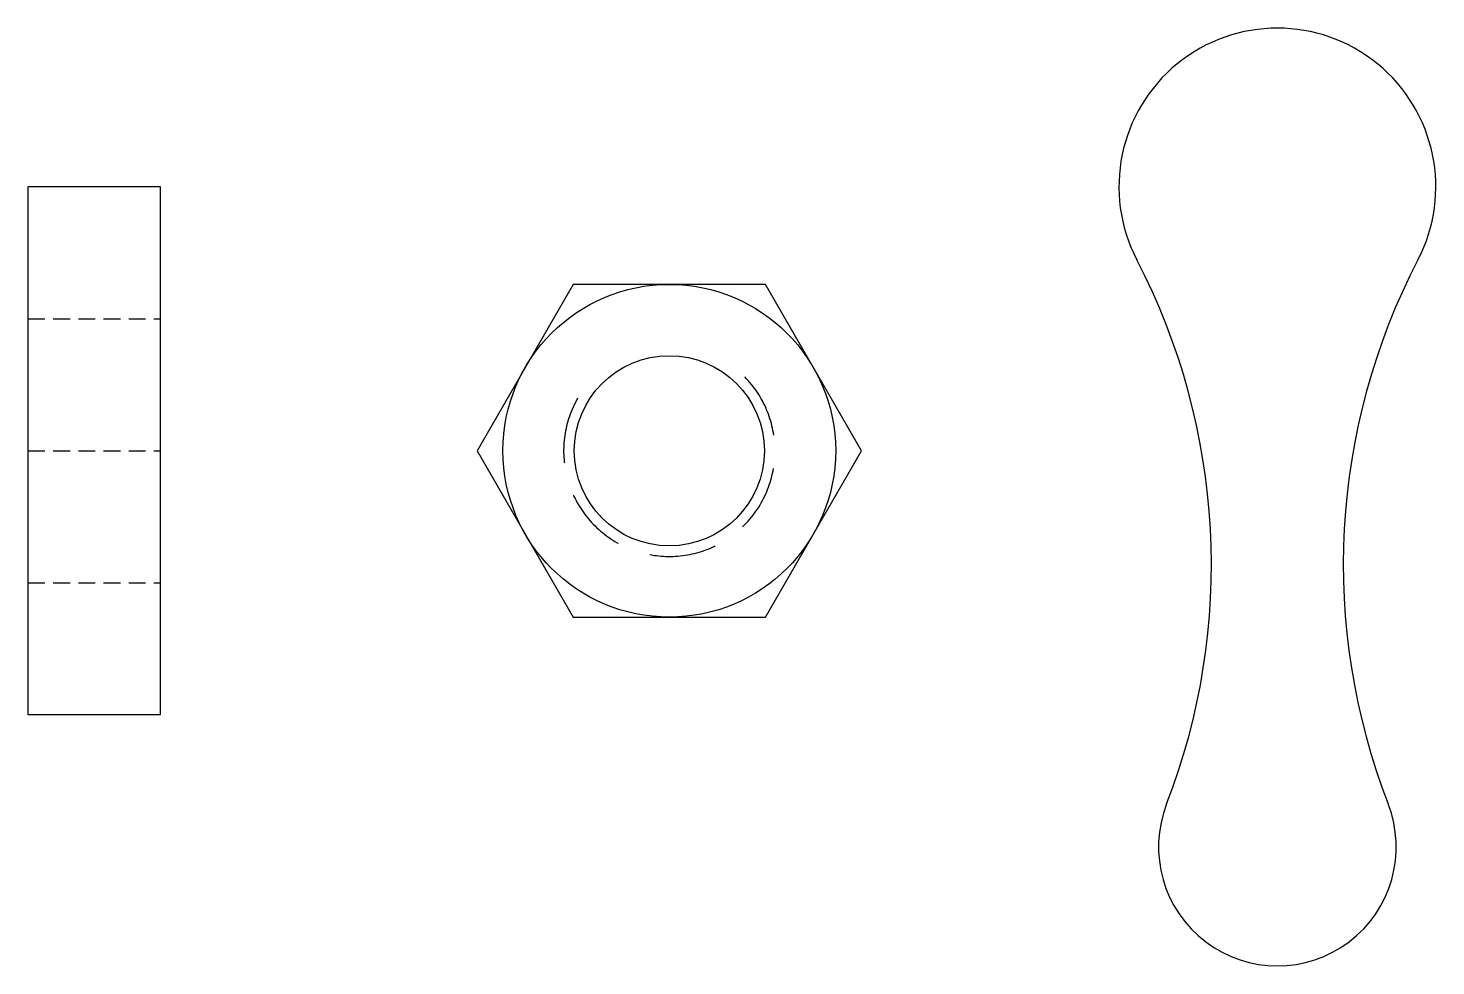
# Model space of a CAD drawing. Header units: millimetres. Extents: x 1932 to 2465, y 1994 to 2349.
import ezdxf

# ---------------------------------------------------------------- set-up
doc = ezdxf.new("R2010")
doc.units = ezdxf.units.MM
doc.linetypes.add('DASHED', pattern=[19.05, 12.7, -6.35])
doc.linetypes.add('DASHEDX2', pattern=[38.1, 25.4, -12.7])
for name, color, linetype in [('Bolt', 80, 'Continuous'), ('Hinge', 50, 'Continuous'), ('Hinge_HIDDEN', 130, 'DASHED'), ('Keyhole', 20, 'Continuous')]:
    doc.layers.add(name, color=color, linetype=linetype)

msp = doc.modelspace()

# ---------------------------------------------------------------- linework, layer by layer
at = {"layer": 'Bolt'}
msp.add_lwpolyline([(2138.69, 2251.9), (2102.31, 2188.9), (2138.69, 2125.9), (2211.43, 2125.9), (2247.81, 2188.9), (2211.43, 2251.9)], close=True, dxfattribs=at)
for radius in [63, 36]:
    msp.add_circle((2175.06, 2188.9), radius, dxfattribs=at)
at = {"layer": 'Bolt', "linetype": 'DASHEDX2'}
msp.add_arc((2175.06, 2188.9), 40, 150.1944, 44.373, dxfattribs=at)
at = {"layer": 'Hinge'}
for p, q in [((1932.3, 2288.9), (1982.3, 2288.9)), ((1932.3, 2088.9), (1932.3, 2288.9)), ((1982.3, 2288.9), (1982.3, 2088.9)), ((1982.3, 2088.9), (1932.3, 2088.9))]:
    msp.add_line(p, q, dxfattribs=at)
at = {"layer": 'Hinge_HIDDEN', "ltscale": 0.5}
for p, q in [((1932.3, 2238.9), (1982.3, 2238.9)), ((1932.3, 2188.9), (1982.3, 2188.9)), ((1932.3, 2138.9), (1982.3, 2138.9))]:
    msp.add_line(p, q, dxfattribs=at)
at = {"layer": 'Keyhole'}
for centre, radius, start, end in [((2405.3, 2288.9), 60, 332.4983, 207.5017), ((2130.33, 2145.75), 250, 338.7644, 27.5017), ((2680.27, 2145.75), 250, 152.4983, 201.2356), ((2405.3, 2038.9), 45, 158.7644, 21.2356)]:
    msp.add_arc(centre, radius, start, end, dxfattribs=at)

doc.saveas('drawing.dxf')
